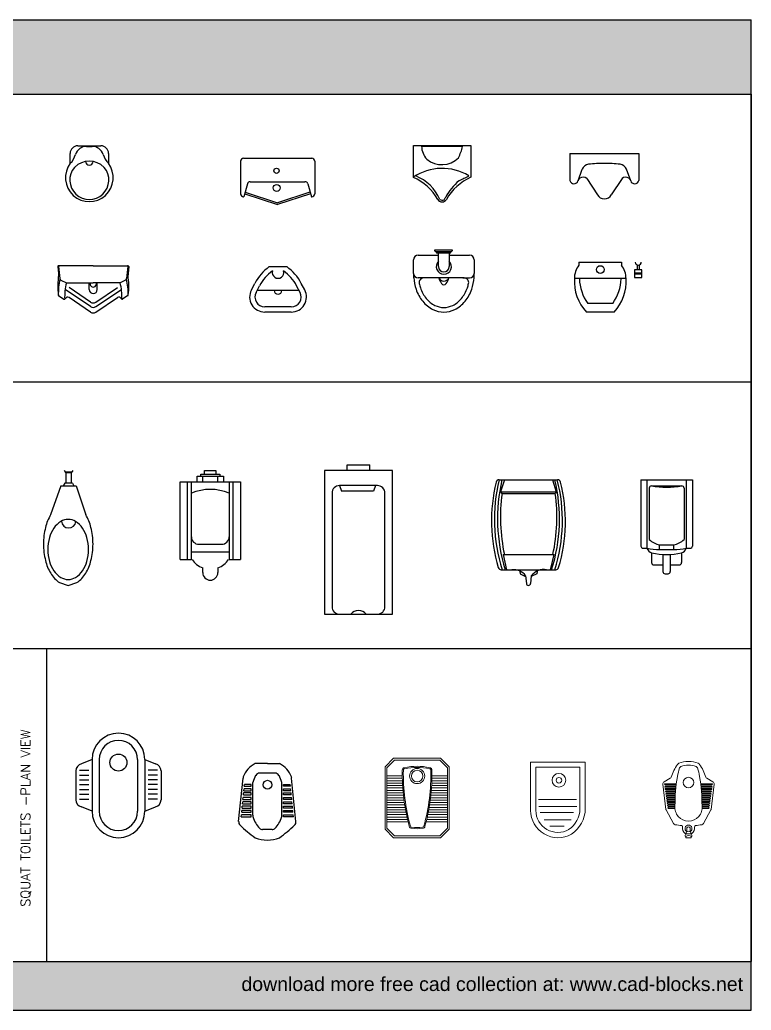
# Model space of a CAD drawing. Header units: millimetres. Extents: x 1373 to 12975, y 214 to 6751.
# Drawn here: x 8146 to 12975, y 214 to 6751 of the extents above; entities that cross this region are included whole.
import ezdxf

# ---------------------------------------------------------------- set-up
doc = ezdxf.new("R2010")
doc.units = ezdxf.units.MM
doc.layers.add('www.cad-blocks.net', color=7, linetype='Continuous')
doc.styles.get("Standard").update_dxf_attribs({"font": 'arial.ttf'})

# ---------------------------------------------------------------- blocks, each defined once
blk = doc.blocks.new('A$C588616EB')
for p, q in [((0.0502, 0.6972, 0.01), (0.4365, 0.6972, 0.01)), ((0.0852, 0.6972, 0.01), (0.0603, 0.6172, 0.01)), ((0.4027, 0.6972, 0.01), (0.4277, 0.6172, 0.01)), ((0.0603, 0.6172, 0.01), (0.0686, 0.6078, 0.01)), ((0.0603, 0.6172, 0.01), (0.4277, 0.6172, 0.01)), ((0.0686, 0.6078, 0.01), (0.422, 0.6078, 0.01)), ((0.4277, 0.6172, 0.01), (0.422, 0.6078, 0.01)), ((0.0773, 0.2037, 0.01), (0.0998, 0.1032, 0.01)), ((0.0773, 0.2037, 0.01), (0.4106, 0.2037, 0.01)), ((0.4106, 0.2037, 0.01), (0.3882, 0.1032, 0.01)), ((0.0642, 0.1032, 0.01), (0.4238, 0.1032, 0.01)), ((0.1868, 0.0928, 0.01), (0.1898, 0.0772, 0.01)), ((0.1898, 0.0772, 0.01), (0.2251, 0.0585, 0.01)), ((0.2982, 0.0772, 0.01), (0.2629, 0.0585, 0.01)), ((0.3011, 0.0928, 0.01), (0.2982, 0.0772, 0.01)), ((0.2251, 0.0634, 0.01), (0.23, 0.0135, 0.01)), ((0.2629, 0.0634, 0.01), (0.258, 0.0135, 0.01))]:
    blk.add_line(p, q)
for centre, radius, start, end in [((1.07, 0.4257, 0.01), 1.0703, 166.14447, 196.71911), ((1.1386, 0.4359, 0.01), 1.1192, 166.49837, 197.26831), ((0.0502, 0.6772, 0.01), 0.02, 90, 166.14447), ((1.1642, 0.4401, 0.01), 1.1249, 166.78522, 197.39916), ((-0.6737, 0.4396, 0.01), 1.1224, 342.55905, 13.26888), ((-0.6079, 0.4287, 0.01), 1.0762, 342.39786, 14.44968), ((0.4365, 0.6772, 0.01), 0.02, 14.23579, 90), ((-0.5654, 0.423, 0.01), 1.0536, 343.1596, 14.23579), ((1.226, 0.4507, 0.01), 1.1671, 172.26297, 192.21806), ((-0.7354, 0.4507, 0.01), 1.1671, 347.78194, 7.73703), ((0.0642, 0.1232, 0.01), 0.02, 195.74098, 270), ((0.1481, 0.0101, 0.01), 0.0937, 34.7053, 98.95123), ((0.343, 0.0066, 0.01), 0.0982, 77.88002, 144.65962), ((0.4238, 0.1232, 0.01), 0.02, 270, 344.25902), ((0.244, 0.014, 0.01), 0.014, 182.15056, 357.84944)]:
    blk.add_arc(centre, radius, start, end)
blk = doc.blocks.new('A$C46CE193A')
for p, q in [((0, 0.62, 0.01), (0.34, 0.62, 0.01)), ((0, 0.62, 0.01), (0, 0.1832, 0.01)), ((0.04, 0.62, 0.01), (0.04, 0.1682, 0.01)), ((0.3, 0.62, 0.01), (0.3, 0.1682, 0.01)), ((0.34, 0.62, 0.01), (0.34, 0.1832, 0.01)), ((0.055, 0.565, 0.01), (0.055, 0.2255, 0.01)), ((0.07, 0.58, 0.01), (0.27, 0.58, 0.01)), ((0.285, 0.565, 0.01), (0.285, 0.2255, 0.01)), ((0.015, 0.1682, 0.01), (0.04, 0.1682, 0.01)), ((0.071, 0.1387, 0.01), (0.071, 0.0734, 0.01)), ((0.1234, 0.19, 0.01), (0.2166, 0.19, 0.01)), ((0.1234, 0.16, 0.01), (0.1234, 0.19, 0.01)), ((0.1234, 0.16, 0.01), (0.2166, 0.16, 0.01)), ((0.2166, 0.16, 0.01), (0.2166, 0.19, 0.01)), ((0.269, 0.1387, 0.01), (0.269, 0.0734, 0.01)), ((0.3, 0.1682, 0.01), (0.325, 0.1682, 0.01)), ((0.1457, 0.1272, 0.01), (0.1457, 0.0584, 0.01)), ((0.1943, 0.1272, 0.01), (0.1943, 0.0584, 0.01)), ((0.086, 0.0584, 0.01), (0.1457, 0.0584, 0.01)), ((0.1457, 0.0584, 0.01), (0.1457, 0.015, 0.01)), ((0.1607, 0, 0.01), (0.1793, 0, 0.01)), ((0.1943, 0.0584, 0.01), (0.254, 0.0584, 0.01)), ((0.1943, 0.0584, 0.01), (0.1943, 0.015, 0.01))]:
    blk.add_line(p, q)
for centre, radius, start, end in [((0.07, 0.565, 0.01), 0.015, 90, 180), ((0.17, 1.1457, 0.01), 0.5745, 259.97584, 280.02416), ((0.27, 0.565, 0.01), 0.015, 0, 90), ((0.17, 0.3636, 0.01), 0.1798, 230.23134, 254.97865), ((0.17, 0.3636, 0.01), 0.1798, 285.02135, 309.76866), ((0.015, 0.1832, 0.01), 0.015, 180, 270), ((0.1164, 0.5166, 0.01), 0.3567, 257.62879, 271.12353), ((0.086, 0.1854, 0.01), 0.0491, 200.4652, 252.19341), ((0.17, 0.5367, 0.01), 0.4102, 256.02837, 283.97163), ((0.2236, 0.5166, 0.01), 0.3567, 268.87647, 282.37121), ((0.254, 0.1854, 0.01), 0.0491, 287.80659, 339.5348), ((0.325, 0.1832, 0.01), 0.015, 270, 0), ((0.086, 0.0734, 0.01), 0.015, 180, 270), ((0.254, 0.0734, 0.01), 0.015, 270, 0), ((0.1607, 0.015, 0.01), 0.015, 180, 270), ((0.1793, 0.015, 0.01), 0.015, 270, 0)]:
    blk.add_arc(centre, radius, start, end)
blk = doc.blocks.new('A$C6EF51710')
at = {"linetype": 'ByBlock'}
for p, q in [((0.0508, 0.2843), (0.1169, 0.2843)), ((0, 0.0811), (0, 0.2335)), ((0.0041, 0.1392), (0.0041, 0.1755)), ((0.1169, 0.0303), (0.0508, 0.0303))]:
    blk.add_line(p, q, dxfattribs=at)
for centre, radius, start, end in [((0.0508, 0.2335), 0.0508, 90, 180), ((0.0168, 0.3818), 0.1397, 287.10464, 315), ((0.2107, 0.1573), 0.1576, 232.89836, 127.10164), ((0.2254, 0.1573), 0.1289, 230.00836, 129.99164), ((0.0803, 0.1755), 0.0762, 107.10464, 180), ((0.2413, 0.1573), 0.1397, 135, 225), ((0.0803, 0.1392), 0.0762, 180, 252.89536), ((0.1016, 0.1573), 0.0254, 275.21591, 84.78409), ((0.0508, 0.0811), 0.0508, 180, 270), ((0.0168, -0.0672), 0.1397, 45, 72.89536)]:
    blk.add_arc(centre, radius, start, end, dxfattribs=at)
blk = doc.blocks.new('A$C03A44EBA')
at = {"color": 7, "rotation": 270}
blk.add_blockref('A$C6EF51710', (0.0003, 0.3683), dxfattribs=at)
blk = doc.blocks.new('A$C5BFE1C26')
for p, q in [((0.0704, 0.4614), (0, 0.245)), ((0.0799, 0.4583), (0.0105, 0.245)), ((0.1354, 0.4445), (0.0489, 0.4685)), ((0.05, 0.47), (0.05, 0.4682)), ((0.285, 0.49), (0.07, 0.49)), ((0.305, 0.47), (0.305, 0.02)), ((0.15, 0.4252), (0.15, 0.0648)), ((0.0704, 0.0286), (0, 0.245)), ((0.0799, 0.0317), (0.0105, 0.245)), ((0.1354, 0.0455), (0.0489, 0.0215)), ((0.05, 0.0218), (0.05, 0.02)), ((0.285, 0), (0.07, 0))]:
    blk.add_line(p, q)
for centre, radius in [((0.109, 0.251), 0.0229), ((0.2219, 0.2524), 0.0175)]:
    blk.add_circle(centre, radius)
for centre, start, end in [((0.07, 0.47), 90, 180), ((0.285, 0.47), 0, 90), ((0.13, 0.4252), 0, 74.45627), ((0.07, 0.02), 180, 270), ((0.13, 0.0648), 285.54373, 0), ((0.285, 0.02), 270, 0)]:
    blk.add_arc(centre, 0.02, start, end)
blk = doc.blocks.new('A$C21746266')
at = {"color": 7, "rotation": 90}
blk.add_blockref('A$C5BFE1C26', (0.49, 0), dxfattribs=at)
blk = doc.blocks.new('A$C33122C8F')
for p, q in [((0.0011, 0.3704), (0.3806, 0.3704)), ((0.0011, 0.1591), (0.0011, 0.3704)), ((0.0545, 0.3648), (0.3249, 0.3637)), ((0.3806, 0.3704), (0.3806, 0.1602))]:
    blk.add_line(p, q)
for centre, radius, start, end in [((0.183, 0.368), 0.1285, 181.39595, 223.00489), ((0.0178, 0.4317), 0.3145, 333.05425, 347.5114), ((0.1888, 0.3975), 0.1539, 229.57223, 315.29861), ((0.1914, -0.1212), 0.3403, 58.89431, 124.22856), ((-0.138, -0.1562), 0.3446, 29.68847, 66.1903), ((-0.0888, -0.0975), 0.2863, 23.03056, 68.6237), ((0.5259, -0.1357), 0.353, 129.45825, 152.19237), ((0.518, -0.1565), 0.3452, 113.46041, 150.31153), ((-70.3022, 139.1424), 155.9085, 296.926948, 296.954011), ((0.1897, 0.0307), 0.0327, 209.68847, 330.31153), ((0.1917, 0.035), 0.0266, 230.28924, 296.55347), ((-0.1175, 0.2036), 0.3744, 329.06737, 332.19237)]:
    blk.add_arc(centre, radius, start, end)
blk = doc.blocks.new('A$C61B430B7')
for p, q in [((0, 0.2981), (0.4547, 0.2981)), ((0, 0.2981), (0, 0.1205)), ((0.4547, 0.2981), (0.4547, 0.1205)), ((0.0534, 0.1184), (0.082, 0.1951)), ((0.1107, 0.1332), (0.1819, 0.0254)), ((0.344, 0.1332), (0.2728, 0.0254)), ((0.4013, 0.1184), (0.3727, 0.1951))]:
    blk.add_line(p, q)
for centre, radius, start, end in [((0.1288, 0.1776), 0.05, 96.73582, 159.5392), ((0.2342, -0.7143), 0.9481, 90.41046, 96.73582), ((0.2206, -0.7143), 0.9481, 83.26418, 89.58954), ((0.3259, 0.1776), 0.05, 20.4608, 83.26418), ((0.0875, 0.1071), 0.0359, 128.23354, 161.68634), ((0.0868, 0.108), 0.0348, 46.44169, 128.23354), ((0.368, 0.108), 0.0348, 51.76646, 133.55831), ((0.3673, 0.1071), 0.0359, 18.31366, 51.76646), ((0.027, 0.1271), 0.0278, 193.77685, 341.68634), ((0.4277, 0.1271), 0.0278, 198.31366, 346.22315), ((0.2234, 0.0464), 0.0465, 206.82239, 274.85372), ((0.2313, 0.0464), 0.0465, 265.14628, 333.17761)]:
    blk.add_arc(centre, radius, start, end)
blk = doc.blocks.new('A$C3D9F592C')
at = {"linetype": 'Continuous', "ltscale": 20}
for p, q in [((0, 0.3055), (0.0072, 0.2374)), ((0.2344, 0.311), (0.005, 0.311)), ((0.006, 0.3055), (0.0143, 0.2269)), ((0.2344, 0.311), (0.4639, 0.311)), ((0.4628, 0.3055), (0.4546, 0.2269)), ((0.4688, 0.3055), (0.4617, 0.2374)), ((0.0212, 0.217), (0.0568, 0.1996)), ((0.0568, 0.1996), (0.2344, 0.1996)), ((0.2084, 0.1535), (0.2084, 0.1996)), ((0.4121, 0.1996), (0.2344, 0.1996)), ((0.2604, 0.1535), (0.2604, 0.1996)), ((0.4476, 0.217), (0.4121, 0.1996)), ((0.2171, 0.0413), (0.0484, 0.1551)), ((0.2171, 0.0713), (0.0747, 0.1673)), ((0.2518, 0.0713), (0.3941, 0.1673)), ((0.2518, 0.0413), (0.4204, 0.1551)), ((0.0059, 0.1143), (0.0408, 0.0907)), ((0.2171, 0.0053), (0.0747, 0.1013)), ((0.2518, 0.0053), (0.3941, 0.1013)), ((0.463, 0.1143), (0.428, 0.0907))]:
    blk.add_line(p, q, dxfattribs=at)
for centre, radius, start, end in [((0.005, 0.306), 0.005, 90, 186), ((0.011, 0.306), 0.005, 90, 186), ((0.4579, 0.306), 0.005, 354, 90), ((0.4639, 0.306), 0.005, 354, 90), ((0.4436, 0.1763), 0.4438, 170.52048, 187.56826), ((0.376, 0.1293), 0.3722, 165.50583, 182.10858), ((0.0267, 0.2282), 0.0125, 186, 244), ((0.4178, 0.1089), 0.3722, 165.89142, 182.83529), ((0.2344, 0.192), 0.021, 158.73305, 21.26695), ((0.0511, 0.1089), 0.3722, 357.16471, 14.10858), ((0.4421, 0.2282), 0.0125, 296, 354), ((0.0929, 0.1293), 0.3722, 357.89142, 14.49417), ((0.0252, 0.1763), 0.4438, 352.43174, 9.47952), ((0.2344, 0.1535), 0.026, 180, 0), ((0.0087, 0.1185), 0.005, 187.56826, 236), ((0.0436, 0.0949), 0.005, 236, 327.82789), ((0.0756, 0.0747), 0.0328, 119.95686, 147.82789), ((0.0658, 0.0925), 0.0125, 44.73908, 121.69086), ((0.2344, 0.097), 0.031, 236, 270), ((0.2344, 0.097), 0.031, 270, 304), ((0.403, 0.0925), 0.0125, 58.30914, 135.26092), ((0.3932, 0.0747), 0.0328, 32.17211, 60.04314), ((0.4252, 0.0949), 0.005, 212.17211, 304), ((0.4602, 0.1185), 0.005, 304, 352.43174), ((0.2344, 0.067), 0.031, 236, 270), ((0.2344, 0.031), 0.031, 236, 270), ((0.2344, 0.067), 0.031, 270, 304), ((0.2344, 0.031), 0.031, 270, 304)]:
    blk.add_arc(centre, radius, start, end, dxfattribs=at)
blk = doc.blocks.new('A$C34B50A05')
for p, q in [((0.1483, 0.7431), (0.1383, 0.7579)), ((0.1433, 0.7503), (0.1883, 0.7503)), ((0.1833, 0.7431), (0.1483, 0.7431)), ((0.1483, 0.7431), (0.1483, 0.6734)), ((0.1933, 0.7579), (0.1833, 0.7431)), ((0.1833, 0.7431), (0.1833, 0.6734)), ((0.1153, 0.6579), (0.0476, 0.4653)), ((0.1153, 0.6579), (0.2164, 0.6579)), ((0.1406, 0.6734), (0.1307, 0.6579)), ((0.1911, 0.6734), (0.1406, 0.6734)), ((0.1911, 0.6734), (0.201, 0.6579)), ((0.2163, 0.6579), (0.2797, 0.4653)), ((0.106, 0.018), (0.1636, 0)), ((0.1636, 0), (0.2212, 0.018))]:
    blk.add_line(p, q)
for centre, radius, start, end in [((0.3105, 0.3085), 0.3062, 149.18318, 166.05388), ((0.0167, 0.3085), 0.3062, 13.94612, 30.81237), ((0.1944, 0.2917), 0.1521, 121.40779, 145.84769), ((0.1636, 0.3421), 0.093, 90, 121.40779), ((0.1664, 0.4263), 0.0476, 184.0113, 355.03907), ((0.1636, 0.3421), 0.093, 58.59221, 90), ((0.1328, 0.2917), 0.1521, 34.15231, 58.59221), ((0.4537, 0.2729), 0.4537, 166.05388, 180), ((0.2432, 0.2586), 0.211, 145.84769, 164.30487), ((0.084, 0.2586), 0.211, 15.69513, 34.15231), ((-0.1265, 0.2729), 0.4537, 0, 13.94612), ((0.4537, 0.2729), 0.4537, 180, 193.94612), ((0.3203, 0.2369), 0.2911, 164.30487, 180), ((0.0069, 0.2369), 0.2911, 0, 15.69513), ((-0.1265, 0.2729), 0.4537, 346.05388, 0), ((0.3203, 0.2369), 0.2911, 180, 195.69513), ((0.0069, 0.2369), 0.2911, 344.30487, 0), ((0.3105, 0.2374), 0.3062, 193.94612, 210.94354), ((0.2432, 0.2153), 0.211, 195.69513, 214.15231), ((0.084, 0.2153), 0.211, 325.84769, 344.30487), ((0.0167, 0.2374), 0.3062, 329.05646, 346.05388), ((0.2202, 0.1832), 0.2009, 210.94354, 235.35907), ((0.1944, 0.1822), 0.1521, 214.15231, 238.59221), ((0.1328, 0.1822), 0.1521, 301.40779, 325.84769), ((0.107, 0.1832), 0.2009, 304.64093, 329.05646), ((0.1636, 0.1318), 0.093, 238.59221, 270), ((0.1636, 0.1318), 0.093, 270, 301.40779)]:
    blk.add_arc(centre, radius, start, end)
blk = doc.blocks.new('A$C4D441622')
for p, q in [((0.1622, 0.6989, -0.3429), (0.1622, 0.7238, -0.3429)), ((0.1622, 0.7238, -0.3429), (0.2371, 0.7238, -0.3429)), ((0.2371, 0.7238, -0.3429), (0.2371, 0.6989, -0.3429)), ((0.1123, 0.649, -0.3429), (0.1123, 0.6864, -0.3429)), ((0.1123, 0.6864, -0.3429), (0.287, 0.6864, -0.3429)), ((0.1373, 0.6864, -0.3429), (0.1373, 0.6989, -0.3429)), ((0.1373, 0.6989, -0.3429), (0.2621, 0.6989, -0.3429)), ((0.1498, 0.649, -0.3429), (0.1498, 0.6864, -0.3429)), ((0.2496, 0.649, -0.3429), (0.2496, 0.6864, -0.3429)), ((0.2621, 0.6989, -0.3429), (0.2621, 0.6864, -0.3429)), ((0.287, 0.6864, -0.3429), (0.287, 0.649, -0.3429)), ((0, 0.1373, -0.3429), (0, 0.649, -0.3429)), ((0, 0.649, -0.3429), (0.3994, 0.649, -0.3429)), ((0.0499, 0.1373, -0.3429), (0.0499, 0.649, -0.3429)), ((0.0749, 0.1373, -0.3429), (0.0749, 0.649, -0.3429)), ((0.3245, 0.649, -0.3429), (0.3245, 0.1373, -0.3429)), ((0.3494, 0.649, -0.3429), (0.3494, 0.1373, -0.3429)), ((0.3994, 0.649, -0.3429), (0.3994, 0.1373, -0.3429)), ((0.1248, 0.2371, -0.3429), (0.2746, 0.2371, -0.3429)), ((0, 0.1373, -0.3429), (0.0749, 0.1373, -0.3429)), ((0.0749, 0.1872, -0.3429), (0.3245, 0.1872, -0.3429)), ((0.3245, 0.1373, -0.3429), (0.3994, 0.1373, -0.3429)), ((0.1498, 0.0499, -0.3429), (0.1498, 0.0812, -0.3429)), ((0.2496, 0.0812, -0.3429), (0.2496, 0.0499, -0.3429))]:
    blk.add_line(p, q)
for centre, radius, start, end in [((0.1997, 0.2746, -0.3429), 0.3245, 67.38013, 112.61987), ((0.1248, 0.287, -0.3429), 0.0499, 180, 270), ((0.2746, 0.287, -0.3429), 0.0499, 270, 0), ((0.1931, 0.2074, -0.3429), 0.1334, 211.69867, 251.02185), ((0.2062, 0.2074, -0.3429), 0.1334, 288.97815, 328.30133), ((0.1997, 0.0499, -0.3429), 0.0499, 180, 0)]:
    blk.add_arc(centre, radius, start, end)
blk = doc.blocks.new('A$C27955846')
for p, q in [((0.1498, 0.9485, -0.3429), (0.1498, 0.9859, -0.3429)), ((0.1498, 0.9859, -0.3429), (0.2995, 0.9859, -0.3429)), ((0.2995, 0.9485, -0.3429), (0.2995, 0.9859, -0.3429)), ((0, 0.9485, -0.3429), (0, 0, -0.3429)), ((0.4493, 0.9485, -0.3429), (0, 0.9485, -0.3429)), ((0.4493, 0, -0.3429), (0.4493, 0.9485, -0.3429)), ((0.0499, 0.7987, -0.3429), (0.0499, 0.0499, -0.3429)), ((0.0998, 0.8486, -0.3429), (0.1123, 0.8112, -0.3429)), ((0.3494, 0.8486, -0.3429), (0.0998, 0.8486, -0.3429)), ((0.3245, 0.8112, -0.3429), (0.1123, 0.8112, -0.3429)), ((0.337, 0.8486, -0.3429), (0.3245, 0.8112, -0.3429)), ((0.3994, 0.0499, -0.3429), (0.3994, 0.7987, -0.3429)), ((0, 0, -0.3429), (0.4493, 0, -0.3429))]:
    blk.add_line(p, q)
for centre, radius, start, end in [((0.0998, 0.7987, -0.3429), 0.0499, 90, 180), ((0.3494, 0.7987, -0.3429), 0.0499, 0, 90), ((0.0998, 0.0499, -0.3429), 0.0499, 180, 270), ((0.2246, -0.0374, -0.3429), 0.0624, 36.8699, 143.1301), ((0.3494, 0.0499, -0.3429), 0.0499, 270, 0)]:
    blk.add_arc(centre, radius, start, end)
blk = doc.blocks.new('A$C7E175EC4')
for p, q in [((0.14, 0.405), (0.14, 0.41)), ((0.14, 0.41), (0.255, 0.41)), ((0.145, 0.4), (0.25, 0.4)), ((0.15, 0.4), (0.15, 0.395)), ((0.245, 0.395), (0.245, 0.4)), ((0.255, 0.41), (0.255, 0.405)), ((0, 0.255), (0, 0.345)), ((0.03, 0.375), (0.165, 0.375)), ((0.155, 0.39), (0.24, 0.39)), ((0.165, 0.3), (0.165, 0.39)), ((0.235, 0.39), (0.235, 0.3)), ((0.235, 0.375), (0.37, 0.375)), ((0.4, 0.345), (0.4, 0.255)), ((0.0009, 0.2269), (0.0009, 0.25)), ((0.075, 0.225), (0.03, 0.225)), ((0.3339, 0.225), (0.0661, 0.225)), ((0.325, 0.225), (0.37, 0.225)), ((0.3991, 0.2269), (0.3991, 0.25))]:
    blk.add_line(p, q)
for centre, radius, start, end in [((0.145, 0.405), 0.005, 180, 270), ((0.155, 0.395), 0.005, 180, 270), ((0.24, 0.395), 0.005, 270, 0), ((0.25, 0.405), 0.005, 270, 0), ((0.03, 0.345), 0.03, 90, 180), ((0.2, 0.3), 0.05, 134.427, 45.573), ((0.37, 0.345), 0.03, 0, 90), ((0.2, 0.3), 0.035, 180, 0), ((0.03, 0.255), 0.03, 180, 270), ((0.3102, 0.25), 0.3102, 184.27766, 198.72162), ((0.0661, 0.195), 0.03, 90, 192.70046), ((0.3211, 0.2794), 0.1642, 199.34181, 213.70667), ((0.2, 0.2435), 0.0385, 208.75357, 331.24643), ((0.0789, 0.2794), 0.1642, 326.29333, 340.65819), ((0.3339, 0.195), 0.03, 347.29954, 90), ((0.37, 0.255), 0.03, 270, 0), ((0.0898, 0.25), 0.3102, 341.27838, 355.72234), ((0.2562, 0.2317), 0.2532, 198.72162, 219.28941), ((0.3102, 0.25), 0.2802, 192.70046, 198.72162), ((0.2562, 0.2317), 0.2232, 198.72162, 219.28941), ((0.2, 0.1986), 0.0186, 213.70667, 270), ((0.2, 0.1986), 0.0186, 270, 326.29333), ((0.1438, 0.2317), 0.2232, 320.71059, 341.27838), ((0.1438, 0.2317), 0.2532, 320.71059, 341.27838), ((0.0898, 0.25), 0.2802, 341.27838, 347.29954), ((0.2219, 0.2036), 0.2089, 219.28941, 243.14868), ((0.2219, 0.2036), 0.1789, 219.28941, 243.14868), ((0.1781, 0.2036), 0.1789, 296.85132, 320.71059), ((0.1781, 0.2036), 0.2089, 296.85132, 320.71059), ((0.2, 0.1604), 0.1604, 243.14868, 270), ((0.2, 0.1604), 0.1304, 243.14868, 270), ((0.2, 0.1604), 0.1304, 270, 296.85132), ((0.2, 0.1604), 0.1604, 270, 296.85132)]:
    blk.add_arc(centre, radius, start, end)
blk = doc.blocks.new('A$C201371A2')
for p, q in [((0.1277, 0.3), (0.2432, 0.3)), ((0.0095, 0.1465), (0.0321, 0.1896)), ((0.0405, 0.1302), (0.0631, 0.1734)), ((0.3237, 0.1432), (0.0473, 0.1432)), ((0.3305, 0.1302), (0.3079, 0.1734)), ((0.3615, 0.1465), (0.3388, 0.1896)), ((0.273, 0.035), (0.098, 0.035)), ((0.273, 0), (0.098, 0))]:
    blk.add_line(p, q)
for centre, radius, start, end in [((0.3158, 0.0405), 0.3204, 125.92876, 152.26495), ((0.3158, 0.0405), 0.2854, 125.90487, 152.26495), ((0.1855, 0.2615), 0.0385, 164.59268, 15.40732), ((0.0552, 0.0405), 0.2854, 27.73505, 54.09513), ((0.0552, 0.0405), 0.3204, 27.73505, 54.07124), ((0.098, 0.1), 0.1, 152.26495, 270), ((0.1855, 0.1432), 0.0257, 180, 0), ((0.273, 0.1), 0.1, 270, 27.73505), ((0.098, 0.1), 0.065, 152.26495, 270), ((0.273, 0.1), 0.065, 270, 27.73505)]:
    blk.add_arc(centre, radius, start, end)
blk = doc.blocks.new('A$C3A4C1CAD')
for p, q in [((0.0292, 0.3293), (0.312, 0.3293)), ((0.0292, 0.3293), (0.0292, 0.3092)), ((0.312, 0.3293), (0.312, 0.3092)), ((0.3965, 0.2783), (0.3965, 0.2283)), ((0.4465, 0.2783), (0.3965, 0.2783)), ((0.415, 0.3106), (0.415, 0.2783)), ((0.4283, 0.3106), (0.4283, 0.2783)), ((0.4465, 0.2283), (0.4465, 0.2783)), ((0.3413, 0.2208), (0, 0.2208)), ((0.4465, 0.2568), (0.3965, 0.2568)), ((0.4465, 0.2493), (0.3965, 0.2493)), ((0.3965, 0.2283), (0.4465, 0.2283)), ((0.2538, 0.0575), (0.0886, 0.0575)), ((0.2618, 0), (0.0805, 0))]:
    blk.add_line(p, q)
blk.add_circle((0.1715, 0.2805), 0.0257)
for centre, radius, start, end in [((0.4215, 0.3295), 0.02, 180.52003, 0), ((0.149, 0.2206), 0.149, 143.49836, 179.9241), ((0.1922, 0.2206), 0.149, 0.0759, 36.50164), ((0.2865, 0.1988), 0.2863, 175.60187, 223.9869), ((0.3266, 0.2288), 0.2933, 181.66846, 215.74482), ((0.0157, 0.2288), 0.2933, 324.25518, 358.33154), ((0.0558, 0.1988), 0.2863, 316.0131, 4.39813)]:
    blk.add_arc(centre, radius, start, end)
blk = doc.blocks.new('A$C21B07C85')
for p, q in [((0.1071, 0.5158), (0.0364, 0.4865)), ((0.1071, 0.1741), (0.1071, 0.5158)), ((0.1547, 0.1741), (0.1547, 0.5158)), ((0.4078, 0.1741), (0.4078, 0.5158)), ((0.4553, 0.5158), (0.526, 0.4865)), ((0.4553, 0.1741), (0.4553, 0.5158)), ((0, 0.2495), (0, 0.4403)), ((0.024, 0.4348), (0.0854, 0.4348)), ((0.024, 0.4032), (0.0854, 0.4032)), ((0.5384, 0.4348), (0.477, 0.4348)), ((0.5384, 0.4032), (0.477, 0.4032)), ((0.5624, 0.2495), (0.5624, 0.4403)), ((0.024, 0.3715), (0.0854, 0.3715)), ((0.024, 0.3398), (0.0854, 0.3398)), ((0.5384, 0.3715), (0.477, 0.3715)), ((0.5384, 0.3398), (0.477, 0.3398)), ((0.024, 0.3081), (0.0854, 0.3081)), ((0.024, 0.2764), (0.0854, 0.2764)), ((0.5384, 0.3081), (0.477, 0.3081)), ((0.5384, 0.2764), (0.477, 0.2764)), ((0.024, 0.2448), (0.0854, 0.2448)), ((0.1071, 0.1741), (0.0364, 0.2033)), ((0.4553, 0.1741), (0.526, 0.2033)), ((0.5384, 0.2448), (0.477, 0.2448))]:
    blk.add_line(p, q)
blk.add_circle((0.2811, 0.1941), 0.0563)
for centre, radius, start, end in [((0.2812, 0.5158), 0.1741, 0, 180), ((0.2812, 0.5158), 0.1266, 0, 180), ((0.0475, 0.4403), 0.0475, 103.47806, 180), ((0.5149, 0.4403), 0.0475, 0, 76.52194), ((0.0475, 0.2495), 0.0475, 180, 256.52194), ((0.5149, 0.2495), 0.0475, 283.47806, 0), ((0.2812, 0.1741), 0.1741, 180, 0), ((0.2812, 0.1741), 0.1266, 180, 0)]:
    blk.add_arc(centre, radius, start, end)
blk = doc.blocks.new('A$C78EE208A')
for p, q in [((0.1893, 0.4891), (0.1092, 0.4891)), ((0.1893, 0.4891), (0.2694, 0.4891)), ((0, 0.1066), (0.0287, 0.3932)), ((0.24, 0.4264), (0.1386, 0.4264)), ((0.3785, 0.1071), (0.3499, 0.3932)), ((0.0372, 0.3392), (0.0385, 0.3519)), ((0.0372, 0.3392), (0.0817, 0.3392)), ((0.0817, 0.3519), (0.0385, 0.3519)), ((0.0817, 0.3392), (0.0817, 0.3519)), ((0.0931, 0.1479), (0.0931, 0.3639)), ((0.2855, 0.1479), (0.2855, 0.3639)), ((0.2969, 0.3519), (0.3401, 0.3519)), ((0.2969, 0.3392), (0.2969, 0.3519)), ((0.3414, 0.3392), (0.2969, 0.3392)), ((0.3414, 0.3392), (0.3401, 0.3519)), ((0.0285, 0.2529), (0.0298, 0.2656)), ((0.0817, 0.2656), (0.0298, 0.2656)), ((0.0315, 0.2823), (0.0328, 0.295)), ((0.0315, 0.2823), (0.0817, 0.2823)), ((0.0817, 0.295), (0.0328, 0.295)), ((0.0342, 0.3097), (0.0355, 0.3225)), ((0.0342, 0.3097), (0.0817, 0.3097)), ((0.0817, 0.3225), (0.0355, 0.3225)), ((0.0817, 0.3097), (0.0817, 0.3225)), ((0.0817, 0.2823), (0.0817, 0.295)), ((0.0817, 0.2529), (0.0817, 0.2656)), ((0.2969, 0.3225), (0.3431, 0.3225)), ((0.2969, 0.3097), (0.2969, 0.3225)), ((0.3444, 0.3097), (0.2969, 0.3097)), ((0.2969, 0.295), (0.3458, 0.295)), ((0.2969, 0.2823), (0.2969, 0.295)), ((0.3471, 0.2823), (0.2969, 0.2823)), ((0.2969, 0.2529), (0.2969, 0.2656)), ((0.2969, 0.2656), (0.3488, 0.2656)), ((0.3444, 0.3097), (0.3431, 0.3225)), ((0.3471, 0.2823), (0.3458, 0.295)), ((0.3501, 0.2529), (0.3488, 0.2656)), ((0.0227, 0.195), (0.024, 0.2078)), ((0.0817, 0.2078), (0.024, 0.2078)), ((0.0257, 0.2244), (0.027, 0.2372)), ((0.0257, 0.2244), (0.0817, 0.2244)), ((0.0817, 0.2372), (0.027, 0.2372)), ((0.0285, 0.2529), (0.0817, 0.2529)), ((0.0817, 0.2244), (0.0817, 0.2372)), ((0.0817, 0.195), (0.0817, 0.2078)), ((0.3501, 0.2529), (0.2969, 0.2529)), ((0.2969, 0.2372), (0.3516, 0.2372)), ((0.2969, 0.2244), (0.2969, 0.2372)), ((0.3529, 0.2244), (0.2969, 0.2244)), ((0.2969, 0.195), (0.2969, 0.2078)), ((0.2969, 0.2078), (0.3546, 0.2078)), ((0.3529, 0.2244), (0.3516, 0.2372)), ((0.3559, 0.195), (0.3546, 0.2078)), ((0.017, 0.1381), (0.0183, 0.1509)), ((0.017, 0.1381), (0.0817, 0.1381)), ((0.0817, 0.1509), (0.0183, 0.1509)), ((0.02, 0.1676), (0.0213, 0.1803)), ((0.02, 0.1676), (0.0817, 0.1676)), ((0.0817, 0.1803), (0.0213, 0.1803)), ((0.0227, 0.195), (0.0817, 0.195)), ((0.0817, 0.1676), (0.0817, 0.1803)), ((0.0817, 0.1381), (0.0817, 0.1509)), ((0.3559, 0.195), (0.2969, 0.195)), ((0.2969, 0.1803), (0.3573, 0.1803)), ((0.2969, 0.1676), (0.2969, 0.1803)), ((0.3586, 0.1676), (0.2969, 0.1676)), ((0.2969, 0.1509), (0.3603, 0.1509)), ((0.2969, 0.1381), (0.2969, 0.1509)), ((0.3616, 0.1381), (0.2969, 0.1381)), ((0.3586, 0.1676), (0.3573, 0.1803)), ((0.3616, 0.1381), (0.3603, 0.1509)), ((0.2204, 0.0538), (0.1582, 0.0538))]:
    blk.add_line(p, q)
blk.add_circle((0.19, 0.3496), 0.029)
for centre, radius, start, end in [((0.1827, 0.3444), 0.1623, 116.91707, 159.72625), ((0.1959, 0.3444), 0.1623, 20.27375, 63.08293), ((0.0585, 0.3902), 0.03, 159.72625, 174.28222), ((0.1386, 0.3964), 0.03, 90, 151.29062), ((0.24, 0.3964), 0.03, 28.70938, 90), ((0.3201, 0.3902), 0.03, 5.71778, 20.27375), ((0.1231, 0.1479), 0.03, 180, 197.32779), ((0.2555, 0.1479), 0.03, 342.67221, 0), ((0.2705, 0.1456), 0.015, 343.17693, 0), ((0.0299, 0.1036), 0.03, 174.28222, 226.11995), ((0.5728, 0.6683), 0.8134, 226.11995, 235.2459), ((-0.4817, 1.0129), 1.261, 306.55996, 312.42149), ((0.3487, 0.1042), 0.03, 312.42149, 5.71778), ((0.1582, 0.0838), 0.03, 224.96797, 270), ((0.2204, 0.0838), 0.03, 270, 315.03203), ((0.1893, 0.1943), 0.2102, 247.5891, 292.4109)]:
    blk.add_arc(centre, radius, start, end)
for centre, major_axis, start_param, end_param in [((0.1893, 0.2689), (0, -0.2003), 3.924701, 4.218286), ((0.1893, 0.2689), (0, -0.2003), 2.0649, 2.358485), ((0.1893, 0.2385), (0, 0.2003), 8.373761, 8.925162), ((0.1893, 0.2385), (0, 0.2003), 9.924394, 10.475795)]:
    blk.add_ellipse(centre, major_axis=major_axis, ratio=0.545194, start_param=start_param, end_param=end_param)
blk = doc.blocks.new('A$C48064110')
at = {"lineweight": 5}
for p, q in [((0, 0.467), (0.057, 0.524)), ((0.057, 0.524), (0.367, 0.524)), ((0.367, 0.524), (0.424, 0.467)), ((0, 0.057), (0, 0.467)), ((0.012, 0.462), (0.062, 0.512)), ((0.012, 0.062), (0.012, 0.462)), ((0.062, 0.512), (0.362, 0.512)), ((0.362, 0.512), (0.412, 0.462)), ((0.412, 0.462), (0.412, 0.062)), ((0.424, 0.467), (0.424, 0.057)), ((0.114, 0.4081), (0.012, 0.4081)), ((0.31, 0.4081), (0.412, 0.4081)), ((0.1143, 0.3921), (0.012, 0.3921)), ((0.1148, 0.3761), (0.012, 0.3761)), ((0.1155, 0.3601), (0.012, 0.3601)), ((0.1163, 0.3441), (0.012, 0.3441)), ((0.1174, 0.3281), (0.012, 0.3281)), ((0.3066, 0.3281), (0.412, 0.3281)), ((0.3077, 0.3441), (0.412, 0.3441)), ((0.3085, 0.3601), (0.412, 0.3601)), ((0.3092, 0.3761), (0.412, 0.3761)), ((0.3097, 0.3921), (0.412, 0.3921)), ((0.1186, 0.3121), (0.012, 0.3121)), ((0.1201, 0.2961), (0.012, 0.2961)), ((0.1217, 0.2801), (0.012, 0.2801)), ((0.1236, 0.2641), (0.012, 0.2641)), ((0.3004, 0.2641), (0.412, 0.2641)), ((0.3023, 0.2801), (0.412, 0.2801)), ((0.3039, 0.2961), (0.412, 0.2961)), ((0.3054, 0.3121), (0.412, 0.3121)), ((0.1256, 0.2481), (0.012, 0.2481)), ((0.1278, 0.2321), (0.012, 0.2321)), ((0.1302, 0.2161), (0.012, 0.2161)), ((0.1329, 0.2001), (0.012, 0.2001)), ((0.2911, 0.2001), (0.412, 0.2001)), ((0.2938, 0.2161), (0.412, 0.2161)), ((0.2962, 0.2321), (0.412, 0.2321)), ((0.2984, 0.2481), (0.412, 0.2481)), ((0.1357, 0.1841), (0.012, 0.1841)), ((0.1387, 0.1681), (0.012, 0.1681)), ((0.1419, 0.1521), (0.012, 0.1521)), ((0.1454, 0.1361), (0.012, 0.1361)), ((0.2786, 0.1361), (0.412, 0.1361)), ((0.2821, 0.1521), (0.412, 0.1521)), ((0.2853, 0.1681), (0.412, 0.1681)), ((0.2883, 0.1841), (0.412, 0.1841)), ((0.149, 0.1201), (0.012, 0.1201)), ((0.1529, 0.1041), (0.012, 0.1041)), ((0.2711, 0.1041), (0.412, 0.1041)), ((0.275, 0.1201), (0.412, 0.1201)), ((0.057, 0), (0, 0.057)), ((0.062, 0.012), (0.012, 0.062)), ((0.367, 0), (0.057, 0)), ((0.362, 0.012), (0.062, 0.012)), ((0.412, 0.062), (0.362, 0.012)), ((0.424, 0.057), (0.367, 0))]:
    blk.add_line(p, q, dxfattribs=at)
for radius in [0.05, 0.038]:
    blk.add_circle((0.212, 0.407), radius, dxfattribs=at)
for centre, radius, start, end in [((0.129, 0.447), 0.015, 90, 187.12502), ((0.212, 0.0904), 0.3808, 77.40909, 102.59091), ((0.212, 0.0904), 0.3738, 77.27249, 102.72751), ((0.295, 0.447), 0.015, 352.87498, 90), ((1.4487, 0.4241), 1.3348, 179.09576, 195.15427), ((1.4487, 0.4241), 1.3278, 179.07126, 195.17877), ((0.129, 0.447), 0.008, 85.29384, 190.10273), ((-1.0247, 0.4241), 1.3278, 344.82123, 0.92874), ((-1.0247, 0.4241), 1.3348, 344.84573, 0.90424), ((0.295, 0.447), 0.008, 349.89727, 94.70616), ((0.1752, 0.077), 0.015, 187.12502, 270), ((0.1752, 0.077), 0.008, 184.14731, 273.21794), ((0.212, 0.3047), 0.2384, 261.24025, 278.75975), ((0.2488, 0.077), 0.008, 266.78206, 355.85269), ((0.2488, 0.077), 0.015, 270, 352.87498), ((0.212, 0.3047), 0.2454, 261.38596, 278.61404)]:
    blk.add_arc(centre, radius, start, end, dxfattribs=at)
blk = doc.blocks.new('A$C4F8C1F3D')
at = {"lineweight": 5}
for p, q in [((0, 0.4994), (0.361, 0.4994)), ((0, 0.1805), (0, 0.4994)), ((0.035, 0.4644), (0.326, 0.4644)), ((0.035, 0.1805), (0.035, 0.4644)), ((0.326, 0.4644), (0.326, 0.1915)), ((0.361, 0.4994), (0.361, 0.1915)), ((0.3035, 0.2528), (0.0522, 0.2528)), ((0.3053, 0.2062), (0.0541, 0.2062)), ((0.2834, 0.166), (0.0641, 0.166)), ((0.2678, 0.1184), (0.0888, 0.1184)), ((0.2225, 0.076), (0.1272, 0.076))]:
    blk.add_line(p, q, dxfattribs=at)
for radius in [0.0455, 0.0185]:
    blk.add_circle((0.1871, 0.379), radius, dxfattribs=at)
for centre, radius, start, end in [((0.1805, 0.1805), 0.1805, 180, 299.65831), ((0.1805, 0.1805), 0.1455, 180, 299.65831), ((0.161, 0.1915), 0.165, 302.96206, 0), ((0.161, 0.1915), 0.2, 302.96206, 0)]:
    blk.add_arc(centre, radius, start, end, dxfattribs=at)
blk = doc.blocks.new('A$C623069FC')
at = {"lineweight": 5}
for p, q in [((0.0076, 0.3694), (0.0484, 0.3927)), ((0.3308, 0.3694), (0.29, 0.3927)), ((0, 0.3532), (0.0198, 0.1871)), ((0.0887, 0.3562), (0.0148, 0.3562)), ((0.0878, 0.3484), (0.0148, 0.3484)), ((0.087, 0.3406), (0.0171, 0.3406)), ((0.0862, 0.3328), (0.0171, 0.3328)), ((0.2497, 0.3562), (0.3236, 0.3562)), ((0.2506, 0.3484), (0.3236, 0.3484)), ((0.2514, 0.3406), (0.3213, 0.3406)), ((0.2522, 0.3328), (0.3213, 0.3328)), ((0.3384, 0.3532), (0.3186, 0.1871)), ((0.0854, 0.3251), (0.0187, 0.3251)), ((0.0847, 0.3173), (0.0187, 0.3173)), ((0.084, 0.3095), (0.0214, 0.3095)), ((0.0834, 0.3017), (0.0214, 0.3017)), ((0.0829, 0.294), (0.0241, 0.294)), ((0.0823, 0.2862), (0.0241, 0.2862)), ((0.0819, 0.2784), (0.026, 0.2784)), ((0.0815, 0.2706), (0.026, 0.2706)), ((0.0811, 0.2629), (0.0284, 0.2629)), ((0.253, 0.3251), (0.3197, 0.3251)), ((0.2537, 0.3173), (0.3197, 0.3173)), ((0.2544, 0.3095), (0.317, 0.3095)), ((0.255, 0.3017), (0.317, 0.3017)), ((0.2555, 0.294), (0.3143, 0.294)), ((0.2561, 0.2862), (0.3143, 0.2862)), ((0.2565, 0.2784), (0.3124, 0.2784)), ((0.2569, 0.2706), (0.3124, 0.2706)), ((0.2573, 0.2629), (0.3101, 0.2629)), ((0.0808, 0.2551), (0.0284, 0.2551)), ((0.0805, 0.2473), (0.0303, 0.2473)), ((0.0803, 0.2395), (0.0303, 0.2395)), ((0.0801, 0.2318), (0.0322, 0.2318)), ((0.08, 0.224), (0.0322, 0.224)), ((0.0799, 0.2162), (0.0346, 0.2162)), ((0.0797, 0.2084), (0.0346, 0.2084)), ((0.0793, 0.2006), (0.0373, 0.2006)), ((0.2576, 0.2551), (0.3101, 0.2551)), ((0.2579, 0.2473), (0.3081, 0.2473)), ((0.2581, 0.2395), (0.3081, 0.2395)), ((0.2583, 0.2318), (0.3062, 0.2318)), ((0.2584, 0.224), (0.3062, 0.224)), ((0.2585, 0.2162), (0.3038, 0.2162)), ((0.2587, 0.2084), (0.3038, 0.2084)), ((0.2591, 0.2006), (0.3011, 0.2006)), ((0.021, 0.1833), (0.0705, 0.0947)), ((0.0795, 0.1929), (0.0373, 0.1929)), ((0.2589, 0.1929), (0.3011, 0.1929)), ((0.3174, 0.1833), (0.2679, 0.0947)), ((0.1304, 0.0579), (0.1304, 0.0717)), ((0.208, 0.0579), (0.208, 0.0717)), ((0.1507, 0.0085), (0.1507, 0)), ((0.1547, 0.0235), (0.1547, 0.0351)), ((0.1576, 0.0594), (0.1576, 0.0401)), ((0.1808, 0.0594), (0.1808, 0.0402)), ((0.1837, 0.0235), (0.1837, 0.0351)), ((0.1877, 0.0087), (0.1877, 0)), ((0.1877, 0), (0.1507, 0))]:
    blk.add_line(p, q, dxfattribs=at)
for centre, radius, start, end in [((0.3524, 0.3043), 0.3125, 144.9413, 162.3062), ((0.724, 0.2724), 0.6422, 162.97801, 168.11991), ((0.1105, 0.4769), 0.0156, 112.61502, 153.62375), ((0.1678, 0.3394), 0.1645, 89.5148, 112.61502), ((0.1248, 0.4558), 0.0156, 110.08377, 162.97801), ((0.1635, 0.3498), 0.1284, 87.47783, 110.08377), ((0.1706, 0.3394), 0.1645, 67.38498, 90.4852), ((0.1749, 0.3498), 0.1284, 69.91623, 92.52217), ((0.2136, 0.4558), 0.0156, 17.02199, 69.91623), ((-0.3856, 0.2724), 0.6422, 11.88009, 17.02199), ((0.2279, 0.4769), 0.0156, 26.37625, 67.38498), ((-0.014, 0.3043), 0.3125, 17.6938, 35.0587), ((0.0407, 0.4062), 0.0156, 299.74488, 333.62375), ((1.3195, 0.2083), 1.2396, 170.89017, 179.92563), ((0.1692, 0.3639), 0.035, 90, 270), ((0.1692, 0.3639), 0.035, 270, 90), ((-0.9811, 0.2083), 1.2396, 0.07437, 9.10983), ((0.2977, 0.4062), 0.0156, 206.37625, 240.25512), ((0.0153, 0.3559), 0.0156, 119.74488, 189.86581), ((0.0148, 0.3523), 0.00389, 90, 270), ((0.0171, 0.3367), 0.00389, 90, 270), ((0.3213, 0.3367), 0.00389, 270, 90), ((0.3236, 0.3523), 0.00389, 270, 90), ((0.3231, 0.3559), 0.0156, 350.13419, 60.25512), ((0.0187, 0.3212), 0.00389, 90, 270), ((0.0214, 0.3056), 0.00389, 90, 270), ((0.0241, 0.2901), 0.00389, 90, 270), ((0.026, 0.2745), 0.00389, 90, 270), ((0.0284, 0.259), 0.00389, 90, 270), ((0.3101, 0.259), 0.00389, 270, 90), ((0.3124, 0.2745), 0.00389, 270, 90), ((0.3143, 0.2901), 0.00389, 270, 90), ((0.317, 0.3056), 0.00389, 270, 90), ((0.3197, 0.3212), 0.00389, 270, 90), ((0.0303, 0.2434), 0.00389, 90, 270), ((0.0322, 0.2279), 0.00389, 90, 270), ((0.0346, 0.2123), 0.00389, 90, 270), ((0.0373, 0.1968), 0.00389, 90, 270), ((0.1691, 0.1992), 0.0898, 173.14369, 270.08311), ((0.1693, 0.1992), 0.0898, 269.91689, 6.85631), ((0.3011, 0.1968), 0.00389, 270, 90), ((0.3038, 0.2123), 0.00389, 270, 90), ((0.3062, 0.2279), 0.00389, 270, 90), ((0.3081, 0.2434), 0.00389, 270, 90), ((0.0351, 0.1897), 0.0156, 189.86581, 204.53815), ((0.3033, 0.1897), 0.0156, 335.46185, 350.13419), ((0.0846, 0.1012), 0.0156, 204.53815, 259.56137), ((0.2213, 0.8428), 0.7696, 259.56137, 262.70828), ((0.1226, 0.0717), 0.00778, 0, 82.70828), ((0.1691, 0.06), 0.023, 300.44765, 239.93237), ((0.1692, 0.0596), 0.0117, 352.53524, 187.13259), ((0.2158, 0.0717), 0.00778, 97.29172, 180), ((0.1172, 0.8428), 0.7696, 277.29172, 280.43863), ((0.2538, 0.1012), 0.0156, 280.43863, 335.46185), ((0.1692, 0.0596), 0.0389, 182.5193, 247.97528), ((0.1536, 0.0152), 0.0073, 135.52979, 246.51942), ((0.1692, -0.012), 0.0384, 57.23921, 122.76079), ((0.1694, -0.0167), 0.0314, 53.53567, 126.46433), ((0.16, 0.0355), 0.00528, 123.18921, 184.61167), ((0.1693, 0.0095), 0.0328, 69.76665, 111.96436), ((0.1784, 0.0355), 0.00528, 355.38833, 64.75179), ((0.1692, 0.0596), 0.0389, 292.02472, 357.4807), ((0.1838, 0.0153), 0.008, 302.12485, 39.04907)]:
    blk.add_arc(centre, radius, start, end, dxfattribs=at)
blk = doc.blocks.new('A$C08EF3AAA')
at = {"color": 7}
blk.add_blockref('A$C623069FC', (0, 0), dxfattribs=at)
blk = doc.blocks.new('FORMAT')
at = {"layer": 'www.cad-blocks.net', "true_color": 0x546d8e}
h = blk.add_hatch(color=155, dxfattribs=at)
h.set_gradient(color1=(68, 68, 68), color2=(84, 109, 142), tint=1)
h.paths.add_polyline_path([(2749.5, 6750.8), (2749.5, 6260.1), (12975.1, 6260.1), (12975.1, 6750.8)])
h = blk.add_hatch(color=155, dxfattribs=at)
h.set_gradient(color1=(68, 68, 68), color2=(84, 109, 142), tint=1)
h.paths.add_polyline_path([(2749.5, 536), (2749.5, 214.1), (12975.1, 214.1), (12975.1, 536)])
at = {"layer": 'www.cad-blocks.net', "color": 155, "true_color": 0x546d8e}
for p, q in [((2749.5, 6750.8), (12975.1, 6750.8)), ((12975.1, 214.1), (12975.1, 6750.8)), ((2749.5, 6260.1), (12975.1, 6260.1)), ((2749.5, 6260.1), (12975.1, 6260.1)), ((2749.5, 6260.1), (12975.1, 6260.1)), ((12975.1, 6260.1), (12975.1, 536)), ((2749.5, 4362.4), (12975.1, 4362.4)), ((2749.5, 2602.4), (12975.1, 2602.4)), ((8323.4, 2602.4), (8323.4, 536)), ((2749.5, 536), (12975.1, 536)), ((2749.5, 536), (12975.1, 536)), ((2749.5, 536), (12975.1, 536)), ((2749.5, 536), (12975.1, 536)), ((2749.5, 214.1), (12975.1, 214.1))]:
    blk.add_line(p, q, dxfattribs=at)
at = {"layer": 'www.cad-blocks.net', "color": 155, "true_color": 0x546d8e, "insert": (8152.3, 896.1), "char_height": 62.5, "attachment_point": 1, "rotation": 90}
blk.add_mtext_dynamic_manual_height_columns('{\\Fsimplex|c0;SQUAT TOILETS -PLAN VIEW}', width=5331.342, gutter_width=12.5, heights=[0], dxfattribs=at)
at = {"layer": 'www.cad-blocks.net', "insert": (9609.4, 432.8), "char_height": 92.138, "attachment_point": 1}
blk.add_mtext_dynamic_manual_height_columns('{\\C255;\\c16777215;download more free cad collection at: www.cad-blocks.net}', width=45138.163, gutter_width=12.5, heights=[0], dxfattribs=at)

msp = doc.modelspace()

# ---------------------------------------------------------------- block references
at = {"color": 7, "xscale": 1000, "yscale": 1000, "zscale": 1000}
for name, p in [('A$C03A44EBA', (8447.7, 5551.1)), ('A$C33122C8F', (10744.3, 5551.1)), ('A$C21746266', (9603.3, 5532.5)), ('A$C61B430B7', (11778.2, 5569.7)), ('A$C7E175EC4', (10746, 4821.8)), ('A$C3D9F592C', (8396.8, 4816.3)), ('A$C201371A2', (9665.7, 4821.8)), ('A$C3A4C1CAD', (11807.6, 4821.8)), ('A$C27955846', (10157.7, 2827.6)), ('A$C34B50A05', (8302.4, 3018.1, -342.9)), ('A$C4D441622', (9204.1, 3052.2)), ('A$C588616EB', (11260.5, 3017.4, -10)), ('A$C46CE193A', (12246.7, 3094.6, -10)), ('A$C78EE208A', (9591.2, 1352.6)), ('A$C48064110', (10557.4, 1352.6)), ('A$C4F8C1F3D', (11518.6, 1352.6)), ('A$C08EF3AAA', (12392, 1352.6))]:
    msp.add_blockref(name, p, dxfattribs=at)
at = {"color": 7, "xscale": 1000, "yscale": 1000, "zscale": 1000, "rotation": 180}
msp.add_blockref('A$C21B07C85', (9078.5, 2042.4), dxfattribs=at)
at = {"layer": 'www.cad-blocks.net'}
msp.add_blockref('FORMAT', (0, 0), dxfattribs=at)

doc.saveas('drawing.dxf')
